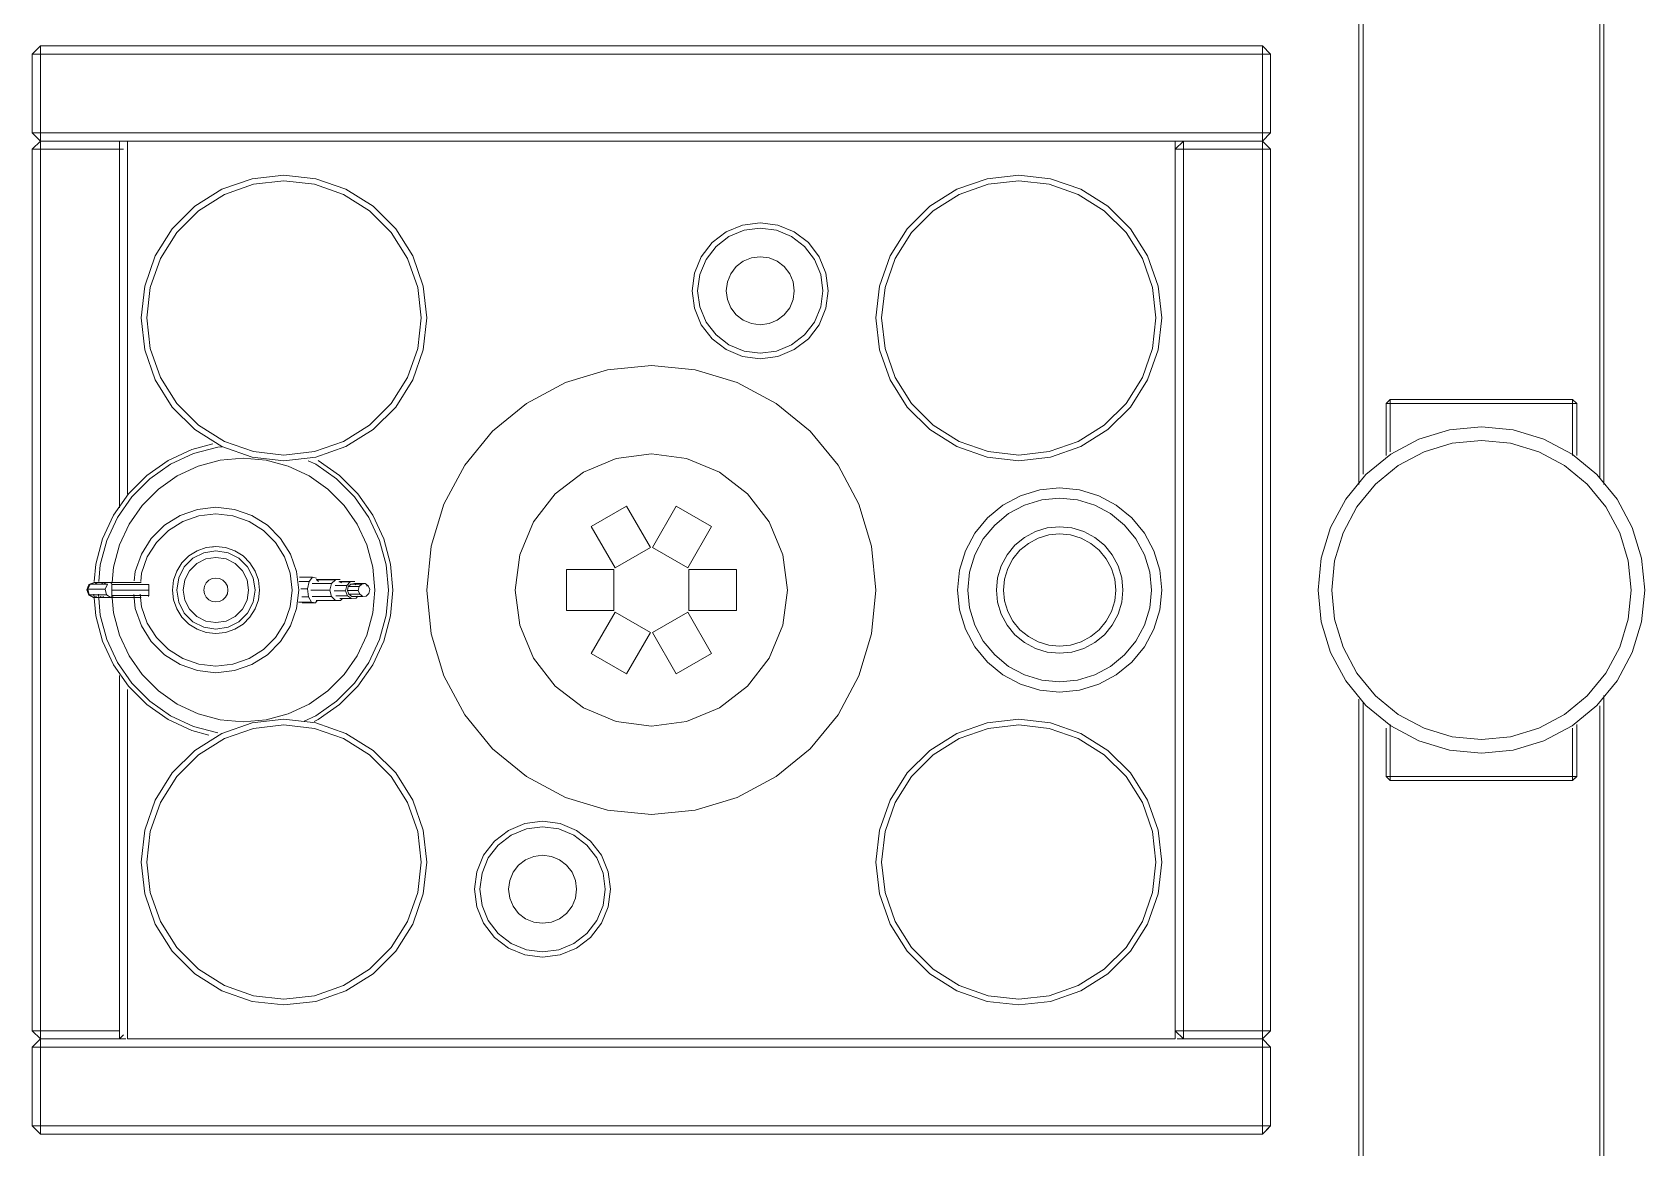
# Model space of a CAD drawing. Header units: metres. Extents: x 10 to 831, y 10 to 584.
# Drawn here: x 59.8 to 119, y 166 to 207 of the extents above; entities that cross this region are included whole.
import ezdxf

# ---------------------------------------------------------------- set-up
doc = ezdxf.new("R2010")
doc.units = ezdxf.units.M
doc.layers.add('VIS', color=8, linetype='Continuous', lineweight=13)

msp = doc.modelspace()

# ---------------------------------------------------------------- linework, layer by layer
at = {"layer": 'VIS'}
for p, q in [((108.5, 232.35), (108.5, 190.383)), ((108.65, 190.759), (108.65, 232.35)), ((117.35, 226.086), (117.35, 190.634)), ((117.5, 190.509), (117.5, 226.212)), ((117.5, 226.086), (117.5, 190.383)), ((117.5, 226), (117.5, 190.375)), ((60.05, 206.5), (59.75, 206.2)), ((59.75, 206.2), (60.05, 206.2)), ((59.75, 206.2), (59.75, 203.3)), ((60.05, 206.2), (60.05, 206.5)), ((60.05, 206.5), (60.05, 206.35)), ((60.05, 206.5), (60.05, 206.5)), ((60.05, 206.5), (104.95, 206.5)), ((104.95, 206.5), (60.05, 206.5)), ((60.05, 206.2), (104.95, 206.2)), ((60.05, 203.3), (60.05, 206.2)), ((105.25, 206.2), (104.95, 206.5)), ((104.95, 206.5), (104.95, 206.2)), ((104.95, 206.5), (105.25, 206.2)), ((104.95, 206.5), (104.95, 206.5)), ((104.95, 206.2), (105.25, 206.2)), ((104.95, 206.2), (104.95, 203.3)), ((105.25, 206.2), (105.1, 206.2)), ((105.25, 203.3), (105.25, 206.2)), ((105.25, 206.2), (105.25, 206.2)), ((105.25, 206.2), (105.25, 203.3)), ((60.05, 203.3), (59.75, 203.3)), ((59.75, 203.3), (60.05, 203)), ((59.75, 203.3), (59.75, 203.3)), ((60.05, 203), (60.05, 203.3)), ((104.95, 203.3), (60.05, 203.3)), ((104.95, 203.3), (104.95, 203)), ((104.95, 203), (105.25, 203.3)), ((105.25, 203.3), (104.95, 203.3)), ((105.25, 203.3), (105.1, 203.15)), ((105.25, 203.3), (105.25, 203.3)), ((60.05, 203), (59.75, 202.7)), ((59.75, 202.7), (60.05, 202.7)), ((59.75, 202.7), (59.75, 170.3)), ((60.05, 203), (104.95, 203)), ((60.05, 202.7), (60.05, 203)), ((62.95, 203), (60.05, 203)), ((60.05, 203), (60.05, 203)), ((60.05, 170.3), (60.05, 202.7)), ((60.05, 202.7), (62.95, 202.7)), ((62.95, 203), (62.95, 202.7)), ((62.95, 202.7), (63.1, 202.7)), ((62.95, 202.7), (62.95, 189.514)), ((63.25, 203), (63.25, 203)), ((101.75, 203), (63.25, 203)), ((63.25, 203), (63.25, 190.026)), ((101.75, 170), (101.75, 203)), ((101.75, 203), (101.75, 203)), ((102.05, 203), (101.75, 202.7)), ((101.75, 202.748), (101.75, 202.622)), ((101.75, 202.7), (102.05, 202.7)), ((101.75, 202.7), (101.75, 170.3)), ((102.05, 202.7), (102.05, 203)), ((102.05, 203), (102.05, 203)), ((104.95, 203), (102.05, 203)), ((102.05, 170.3), (102.05, 202.7)), ((102.05, 202.7), (104.95, 202.7)), ((104.95, 203), (104.95, 203)), ((105.25, 202.7), (104.95, 203)), ((104.95, 203), (104.95, 202.7)), ((104.95, 202.7), (105.25, 202.7)), ((104.95, 202.7), (104.95, 170.3)), ((105.25, 202.7), (105.1, 202.7)), ((105.25, 202.7), (105.25, 202.7)), ((105.25, 202.7), (105.25, 170.3)), ((105.25, 170.3), (105.25, 202.7)), ((66.722, 201.23), (67.832, 201.618)), ((67.832, 201.618), (69, 201.75)), ((67.879, 201.414), (69, 201.54)), ((69, 201.75), (70.168, 201.618)), ((69, 201.54), (70.122, 201.414)), ((70.168, 201.618), (71.278, 201.23)), ((93.722, 201.23), (94.832, 201.618)), ((94.832, 201.618), (96, 201.75)), ((94.879, 201.414), (96, 201.54)), ((96, 201.75), (97.168, 201.618)), ((96, 201.54), (97.122, 201.414)), ((97.168, 201.618), (98.278, 201.23)), ((65.727, 200.604), (66.722, 201.23)), ((65.858, 200.44), (66.813, 201.041)), ((66.813, 201.041), (67.879, 201.414)), ((70.122, 201.414), (71.187, 201.041)), ((71.187, 201.041), (72.142, 200.44)), ((71.278, 201.23), (72.273, 200.604)), ((92.727, 200.604), (93.722, 201.23)), ((92.858, 200.44), (93.813, 201.041)), ((93.813, 201.041), (94.879, 201.414)), ((97.122, 201.414), (98.187, 201.041)), ((98.187, 201.041), (99.142, 200.44)), ((98.278, 201.23), (99.273, 200.604)), ((64.895, 199.773), (65.727, 200.604)), ((65.06, 199.642), (65.858, 200.44)), ((72.142, 200.44), (72.941, 199.642)), ((72.273, 200.604), (73.105, 199.773)), ((91.895, 199.773), (92.727, 200.604)), ((92.06, 199.642), (92.858, 200.44)), ((99.142, 200.44), (99.941, 199.642)), ((99.273, 200.604), (100.105, 199.773)), ((64.27, 198.778), (64.895, 199.773)), ((73.105, 199.773), (73.73, 198.778)), ((85.25, 199.665), (85.853, 199.915)), ((85.35, 199.492), (85.905, 199.721)), ((85.853, 199.915), (86.5, 200)), ((85.905, 199.721), (86.5, 199.8)), ((86.5, 200), (87.147, 199.915)), ((86.5, 199.8), (87.095, 199.721)), ((87.095, 199.721), (87.65, 199.492)), ((87.147, 199.915), (87.75, 199.665)), ((91.27, 198.778), (91.895, 199.773)), ((100.105, 199.773), (100.73, 198.778)), ((64.459, 198.687), (65.06, 199.642)), ((72.941, 199.642), (73.541, 198.687)), ((84.335, 198.75), (84.732, 199.267)), ((84.508, 198.65), (84.874, 199.126)), ((84.732, 199.267), (85.25, 199.665)), ((84.874, 199.126), (85.35, 199.492)), ((87.65, 199.492), (88.126, 199.126)), ((87.75, 199.665), (88.268, 199.267)), ((88.126, 199.126), (88.492, 198.65)), ((88.268, 199.267), (88.665, 198.75)), ((91.459, 198.687), (92.06, 199.642)), ((99.941, 199.642), (100.541, 198.687)), ((63.882, 197.668), (64.27, 198.778)), ((64.086, 197.621), (64.459, 198.687)), ((73.541, 198.687), (73.914, 197.621)), ((73.73, 198.778), (74.118, 197.668)), ((84.085, 198.147), (84.335, 198.75)), ((84.278, 198.095), (84.508, 198.65)), ((85.616, 198.384), (85.875, 198.582)), ((85.875, 198.582), (86.177, 198.707)), ((86.177, 198.707), (86.5, 198.75)), ((86.5, 198.75), (86.824, 198.707)), ((86.824, 198.707), (87.125, 198.582)), ((87.125, 198.582), (87.384, 198.384)), ((88.492, 198.65), (88.722, 198.095)), ((88.665, 198.75), (88.915, 198.147)), ((90.882, 197.668), (91.27, 198.778)), ((91.086, 197.621), (91.459, 198.687)), ((100.541, 198.687), (100.914, 197.621)), ((100.73, 198.778), (101.118, 197.668)), ((84, 197.5), (84.085, 198.147)), ((84.2, 197.5), (84.278, 198.095)), ((85.293, 197.824), (85.418, 198.125)), ((85.418, 198.125), (85.616, 198.384)), ((87.384, 198.384), (87.583, 198.125)), ((87.583, 198.125), (87.708, 197.824)), ((88.722, 198.095), (88.8, 197.5)), ((88.915, 198.147), (89, 197.5)), ((63.75, 196.5), (63.882, 197.668)), ((63.96, 196.5), (64.086, 197.621)), ((73.914, 197.621), (74.04, 196.5)), ((74.118, 197.668), (74.25, 196.5)), ((84.085, 196.853), (84, 197.5)), ((84.278, 196.905), (84.2, 197.5)), ((85.25, 197.5), (85.293, 197.824)), ((85.293, 197.177), (85.25, 197.5)), ((87.708, 197.824), (87.75, 197.5)), ((87.75, 197.5), (87.708, 197.177)), ((88.8, 197.5), (88.722, 196.905)), ((89, 197.5), (88.915, 196.853)), ((90.75, 196.5), (90.882, 197.668)), ((90.96, 196.5), (91.086, 197.621)), ((100.914, 197.621), (101.04, 196.5)), ((101.118, 197.668), (101.25, 196.5)), ((84.335, 196.25), (84.085, 196.853)), ((84.508, 196.35), (84.278, 196.905)), ((85.418, 196.875), (85.293, 197.177)), ((85.616, 196.616), (85.418, 196.875)), ((87.583, 196.875), (87.384, 196.616)), ((87.708, 197.177), (87.583, 196.875)), ((88.722, 196.905), (88.492, 196.35)), ((88.915, 196.853), (88.665, 196.25)), ((63.882, 195.331), (63.75, 196.5)), ((64.086, 195.378), (63.96, 196.5)), ((74.04, 196.5), (73.914, 195.378)), ((74.25, 196.5), (74.118, 195.331)), ((84.732, 195.732), (84.335, 196.25)), ((84.874, 195.873), (84.508, 196.35)), ((85.875, 196.417), (85.616, 196.616)), ((86.177, 196.292), (85.875, 196.417)), ((86.5, 196.25), (86.177, 196.292)), ((86.824, 196.292), (86.5, 196.25)), ((87.125, 196.417), (86.824, 196.292)), ((87.384, 196.616), (87.125, 196.417)), ((88.492, 196.35), (88.126, 195.873)), ((88.665, 196.25), (88.268, 195.732)), ((90.882, 195.331), (90.75, 196.5)), ((91.086, 195.378), (90.96, 196.5)), ((101.04, 196.5), (100.914, 195.378)), ((101.25, 196.5), (101.118, 195.331)), ((85.25, 195.335), (84.732, 195.732)), ((85.35, 195.508), (84.874, 195.873)), ((88.126, 195.873), (87.65, 195.508)), ((88.268, 195.732), (87.75, 195.335)), ((64.27, 194.222), (63.882, 195.331)), ((64.459, 194.313), (64.086, 195.378)), ((73.914, 195.378), (73.541, 194.313)), ((74.118, 195.331), (73.73, 194.222)), ((85.853, 195.085), (85.25, 195.335)), ((85.905, 195.278), (85.35, 195.508)), ((86.5, 195), (85.853, 195.085)), ((86.5, 195.2), (85.905, 195.278)), ((87.095, 195.278), (86.5, 195.2)), ((87.147, 195.085), (86.5, 195)), ((87.65, 195.508), (87.095, 195.278)), ((87.75, 195.335), (87.147, 195.085)), ((91.27, 194.222), (90.882, 195.331)), ((91.459, 194.313), (91.086, 195.378)), ((100.914, 195.378), (100.541, 194.313)), ((101.118, 195.331), (100.73, 194.222)), ((79.343, 194.122), (80.891, 194.591)), ((80.891, 194.591), (82.5, 194.75)), ((82.5, 194.75), (84.11, 194.591)), ((84.11, 194.591), (85.657, 194.122)), ((64.895, 193.226), (64.27, 194.222)), ((65.06, 193.358), (64.459, 194.313)), ((73.541, 194.313), (72.941, 193.358)), ((73.73, 194.222), (73.105, 193.226)), ((77.917, 193.359), (79.343, 194.122)), ((85.657, 194.122), (87.084, 193.359)), ((91.895, 193.226), (91.27, 194.222)), ((92.06, 193.358), (91.459, 194.313)), ((100.541, 194.313), (99.941, 193.358)), ((100.73, 194.222), (100.105, 193.226)), ((65.727, 192.396), (64.895, 193.226)), ((65.858, 192.56), (65.06, 193.358)), ((72.941, 193.358), (72.142, 192.56)), ((73.105, 193.226), (72.273, 192.396)), ((76.666, 192.334), (77.917, 193.359)), ((87.084, 193.359), (88.334, 192.334)), ((92.727, 192.396), (91.895, 193.226)), ((92.858, 192.56), (92.06, 193.358)), ((99.941, 193.358), (99.142, 192.56)), ((100.105, 193.226), (99.273, 192.396)), ((109.65, 193.5), (109.5, 193.35)), ((109.5, 193.35), (109.65, 193.35)), ((109.5, 193.35), (109.5, 191.447)), ((109.65, 193.5), (109.65, 193.425)), ((109.65, 193.35), (109.65, 193.5)), ((109.65, 193.5), (116.35, 193.5)), ((116.35, 193.5), (109.65, 193.5)), ((109.65, 193.5), (109.65, 193.5)), ((109.65, 193.35), (116.35, 193.35)), ((109.65, 191.574), (109.65, 193.35)), ((116.35, 193.5), (116.5, 193.35)), ((116.5, 193.35), (116.35, 193.5)), ((116.35, 193.5), (116.35, 193.35)), ((116.35, 193.5), (116.35, 193.5)), ((116.35, 193.35), (116.5, 193.35)), ((116.35, 193.35), (116.35, 191.447)), ((116.5, 193.35), (116.425, 193.35)), ((116.5, 193.35), (116.5, 191.447)), ((116.5, 191.574), (116.5, 193.35)), ((116.5, 193.35), (116.5, 193.35)), ((66.722, 191.77), (65.727, 192.396)), ((66.813, 191.959), (65.858, 192.56)), ((72.142, 192.56), (71.187, 191.959)), ((72.273, 192.396), (71.278, 191.77)), ((75.64, 191.083), (76.666, 192.334)), ((88.334, 192.334), (89.36, 191.083)), ((93.722, 191.77), (92.727, 192.396)), ((93.813, 191.959), (92.858, 192.56)), ((99.142, 192.56), (98.187, 191.959)), ((99.273, 192.396), (98.278, 191.77)), ((109.667, 191.489), (110.704, 192.043)), ((110.704, 192.043), (111.83, 192.384)), ((111.83, 192.384), (113, 192.5)), ((111.927, 191.894), (113, 192)), ((113, 192.5), (114.171, 192.384)), ((113, 192), (114.073, 191.894)), ((114.171, 192.384), (115.296, 192.043)), ((115.296, 192.043), (116.334, 191.489)), ((64.75, 191.263), (65.619, 191.668)), ((64.833, 191.12), (65.675, 191.513)), ((65.619, 191.668), (66.391, 191.875)), ((65.675, 191.513), (66.574, 191.754)), ((66.574, 191.754), (66.728, 191.767)), ((67.832, 191.382), (66.722, 191.77)), ((67.879, 191.586), (66.813, 191.959)), ((69, 191.25), (67.832, 191.382)), ((69, 191.46), (67.879, 191.586)), ((70.122, 191.586), (69, 191.46)), ((70.168, 191.382), (69, 191.25)), ((71.187, 191.959), (70.122, 191.586)), ((71.278, 191.77), (70.168, 191.382)), ((81.206, 191.33), (82.5, 191.5)), ((82.5, 191.5), (83.794, 191.33)), ((94.832, 191.382), (93.722, 191.77)), ((94.879, 191.586), (93.813, 191.959)), ((96, 191.25), (94.832, 191.382)), ((96, 191.46), (94.879, 191.586)), ((97.122, 191.586), (96, 191.46)), ((97.168, 191.382), (96, 191.25)), ((98.187, 191.959), (97.122, 191.586)), ((98.278, 191.77), (97.168, 191.382)), ((108.757, 190.742), (109.667, 191.489)), ((109.944, 191.073), (110.895, 191.581)), ((110.895, 191.581), (111.927, 191.894)), ((114.073, 191.894), (115.105, 191.581)), ((115.105, 191.581), (116.056, 191.073)), ((116.334, 191.489), (117.243, 190.742)), ((63.965, 190.713), (64.75, 191.263)), ((64.071, 190.587), (64.833, 191.12)), ((65.08, 190.692), (65.845, 191.048)), ((65.845, 191.048), (66.66, 191.266)), ((66.66, 191.266), (67.5, 191.34)), ((67.5, 191.34), (68.341, 191.266)), ((68.341, 191.266), (69.155, 191.048)), ((69.155, 191.048), (69.92, 190.692)), ((69.887, 191.251), (70.168, 191.12)), ((70.168, 191.12), (70.929, 190.587)), ((70.25, 191.263), (71.035, 190.713)), ((74.878, 189.657), (75.64, 191.083)), ((78.965, 190.036), (80, 190.83)), ((80, 190.83), (81.206, 191.33)), ((83.794, 191.33), (85, 190.83)), ((85, 190.83), (86.036, 190.036)), ((89.36, 191.083), (90.122, 189.657)), ((109.111, 190.389), (109.944, 191.073)), ((116.056, 191.073), (116.889, 190.389)), ((63.287, 190.036), (63.965, 190.713)), ((63.413, 189.929), (64.071, 190.587)), ((63.792, 189.611), (64.389, 190.207)), ((64.389, 190.207), (65.08, 190.692)), ((69.92, 190.692), (70.611, 190.207)), ((70.611, 190.207), (71.208, 189.611)), ((70.929, 190.587), (71.587, 189.929)), ((71.035, 190.713), (71.713, 190.036)), ((96.769, 190.178), (97.5, 190.25)), ((97.5, 190.25), (98.232, 190.178)), ((108.011, 189.834), (108.757, 190.742)), ((108.427, 189.555), (109.111, 190.389)), ((116.889, 190.389), (117.573, 189.555)), ((117.243, 190.742), (117.989, 189.834)), ((62.737, 189.25), (63.287, 190.036)), ((62.88, 189.168), (63.413, 189.929)), ((63.309, 188.92), (63.792, 189.611)), ((71.208, 189.611), (71.692, 188.92)), ((71.587, 189.929), (72.12, 189.168)), ((71.713, 190.036), (72.263, 189.25)), ((74.409, 188.109), (74.878, 189.657)), ((78.17, 189), (78.965, 190.036)), ((86.036, 190.036), (86.83, 189)), ((90.122, 189.657), (90.592, 188.109)), ((94.848, 189.151), (95.417, 189.618)), ((95.417, 189.618), (96.065, 189.965)), ((95.625, 189.306), (96.209, 189.618)), ((96.065, 189.965), (96.769, 190.178)), ((96.209, 189.618), (96.842, 189.81)), ((96.842, 189.81), (97.5, 189.875)), ((97.5, 189.875), (98.159, 189.81)), ((98.159, 189.81), (98.792, 189.618)), ((98.232, 190.178), (98.935, 189.965)), ((98.792, 189.618), (99.375, 189.306)), ((98.935, 189.965), (99.583, 189.618)), ((99.583, 189.618), (100.152, 189.151)), ((107.457, 188.796), (108.011, 189.834)), ((117.989, 189.834), (118.543, 188.796)), ((62.332, 188.381), (62.737, 189.25)), ((62.487, 188.324), (62.88, 189.168)), ((64.605, 188.877), (65.181, 189.239)), ((64.754, 188.689), (65.285, 189.022)), ((65.181, 189.239), (65.824, 189.464)), ((65.285, 189.022), (65.877, 189.23)), ((65.824, 189.464), (66.5, 189.54)), ((65.877, 189.23), (66.5, 189.3)), ((66.5, 189.54), (67.177, 189.464)), ((66.5, 189.3), (67.123, 189.23)), ((67.123, 189.23), (67.715, 189.022)), ((67.177, 189.464), (67.819, 189.239)), ((67.715, 189.022), (68.246, 188.689)), ((67.819, 189.239), (68.396, 188.877)), ((72.12, 189.168), (72.513, 188.324)), ((72.263, 189.25), (72.668, 188.381)), ((81.587, 189.581), (80.288, 188.831)), ((82.462, 188.066), (81.587, 189.581)), ((81.587, 189.581), (81.587, 189.581)), ((83.413, 189.581), (82.538, 188.066)), ((84.712, 188.831), (83.413, 189.581)), ((83.413, 189.581), (83.413, 189.581)), ((94.382, 188.583), (94.848, 189.151)), ((95.114, 188.886), (95.625, 189.306)), ((99.375, 189.306), (99.887, 188.886)), ((100.152, 189.151), (100.618, 188.583)), ((107.919, 188.605), (108.427, 189.555)), ((117.573, 189.555), (118.081, 188.605)), ((62.952, 188.155), (63.309, 188.92)), ((64.123, 188.395), (64.605, 188.877)), ((64.311, 188.246), (64.754, 188.689)), ((68.246, 188.689), (68.689, 188.246)), ((68.396, 188.877), (68.877, 188.395)), ((71.692, 188.92), (72.048, 188.155)), ((77.67, 187.794), (78.17, 189)), ((80.288, 188.831), (81.163, 187.315)), ((83.837, 187.315), (84.712, 188.831)), ((84.712, 188.831), (84.712, 188.831)), ((86.83, 189), (87.33, 187.794)), ((94.036, 187.935), (94.382, 188.583)), ((94.694, 188.375), (95.114, 188.886)), ((95.856, 188.144), (96.208, 188.433)), ((96.208, 188.433), (96.61, 188.648)), ((96.61, 188.648), (97.047, 188.78)), ((96.711, 188.405), (97.098, 188.523)), ((97.047, 188.78), (97.5, 188.825)), ((97.098, 188.523), (97.5, 188.562)), ((97.5, 188.825), (97.954, 188.78)), ((97.5, 188.562), (97.902, 188.523)), ((97.902, 188.523), (98.289, 188.405)), ((97.954, 188.78), (98.39, 188.648)), ((98.39, 188.648), (98.792, 188.433)), ((98.792, 188.433), (99.144, 188.144)), ((99.887, 188.886), (100.306, 188.375)), ((100.618, 188.583), (100.965, 187.935)), ((107.115, 187.671), (107.457, 188.796)), ((107.606, 187.573), (107.919, 188.605)), ((118.081, 188.605), (118.394, 187.573)), ((118.543, 188.796), (118.885, 187.671)), ((62.084, 187.455), (62.332, 188.381)), ((62.246, 187.427), (62.487, 188.324)), ((62.734, 187.34), (62.952, 188.155)), ((63.761, 187.819), (64.123, 188.395)), ((63.977, 187.715), (64.311, 188.246)), ((65.502, 187.751), (65.806, 187.941)), ((66.055, 187.869), (65.654, 187.665)), ((65.806, 187.941), (66.144, 188.06)), ((66.5, 187.94), (66.055, 187.869)), ((66.144, 188.06), (66.5, 188.1)), ((66.5, 188.1), (66.322, 188.08)), ((66.856, 188.06), (66.5, 188.1)), ((66.5, 188.1), (66.856, 188.06)), ((66.945, 187.869), (66.5, 187.94)), ((67.194, 187.941), (66.856, 188.06)), ((66.856, 188.06), (67.194, 187.941)), ((67.347, 187.665), (66.945, 187.869)), ((67.498, 187.751), (67.194, 187.941)), ((67.194, 187.941), (67.498, 187.751)), ((68.689, 188.246), (69.023, 187.715)), ((68.877, 188.395), (69.239, 187.819)), ((72.048, 188.155), (72.267, 187.34)), ((72.513, 188.324), (72.754, 187.427)), ((72.668, 188.381), (72.917, 187.455)), ((74.25, 186.5), (74.409, 188.109)), ((81.163, 187.315), (82.462, 188.066)), ((82.462, 188.066), (82.462, 188.066)), ((82.538, 188.066), (83.837, 187.315)), ((90.592, 188.109), (90.75, 186.5)), ((93.822, 187.231), (94.036, 187.935)), ((94.382, 187.792), (94.694, 188.375)), ((95.567, 187.792), (95.856, 188.144)), ((95.785, 187.646), (96.042, 187.958)), ((96.042, 187.958), (96.354, 188.215)), ((96.354, 188.215), (96.711, 188.405)), ((98.289, 188.405), (98.646, 188.215)), ((98.646, 188.215), (98.958, 187.958)), ((98.958, 187.958), (99.215, 187.646)), ((99.144, 188.144), (99.433, 187.792)), ((100.306, 188.375), (100.618, 187.792)), ((100.965, 187.935), (101.178, 187.231)), ((62.028, 186.818), (62.084, 187.455)), ((62.192, 186.809), (62.246, 187.427)), ((62.685, 186.78), (62.734, 187.34)), ((63.536, 187.176), (63.761, 187.819)), ((63.77, 187.123), (63.977, 187.715)), ((65.059, 187.194), (65.249, 187.498)), ((65.335, 187.347), (65.131, 186.945)), ((65.249, 187.498), (65.502, 187.751)), ((65.654, 187.665), (65.335, 187.347)), ((65.529, 187.206), (65.795, 187.471)), ((65.795, 187.471), (66.129, 187.641)), ((66.129, 187.641), (66.5, 187.7)), ((66.5, 187.7), (66.871, 187.641)), ((66.871, 187.641), (67.205, 187.471)), ((67.205, 187.471), (67.471, 187.206)), ((67.665, 187.347), (67.347, 187.665)), ((67.751, 187.498), (67.498, 187.751)), ((67.498, 187.751), (67.751, 187.498)), ((67.87, 186.945), (67.665, 187.347)), ((67.942, 187.194), (67.751, 187.498)), ((67.751, 187.498), (67.942, 187.194)), ((69.023, 187.715), (69.23, 187.123)), ((69.239, 187.819), (69.464, 187.176)), ((72.267, 187.34), (72.34, 186.5)), ((72.754, 187.427), (72.835, 186.5)), ((72.917, 187.455), (73, 186.5)), ((77.5, 186.5), (77.67, 187.794)), ((81.125, 187.25), (79.375, 187.25)), ((79.375, 187.25), (79.375, 185.75)), ((79.375, 187.25), (79.375, 187.25)), ((81.125, 185.75), (81.125, 187.25)), ((81.125, 187.25), (81.125, 187.25)), ((83.837, 187.315), (83.837, 187.315)), ((83.875, 187.25), (83.875, 185.75)), ((85.625, 187.25), (83.875, 187.25)), ((83.875, 187.25), (83.875, 187.25)), ((85.625, 185.75), (85.625, 187.25)), ((85.625, 187.25), (85.625, 187.25)), ((87.33, 187.794), (87.5, 186.5)), ((93.75, 186.5), (93.822, 187.231)), ((94.19, 187.159), (94.382, 187.792)), ((95.22, 186.953), (95.352, 187.389)), ((95.352, 187.389), (95.567, 187.792)), ((95.477, 186.902), (95.595, 187.289)), ((95.595, 187.289), (95.785, 187.646)), ((99.215, 187.646), (99.406, 187.289)), ((99.406, 187.289), (99.523, 186.902)), ((99.433, 187.792), (99.648, 187.389)), ((99.648, 187.389), (99.78, 186.953)), ((100.618, 187.792), (100.81, 187.159)), ((101.178, 187.231), (101.25, 186.5)), ((107, 186.5), (107.115, 187.671)), ((107.5, 186.5), (107.606, 187.573)), ((118.394, 187.573), (118.5, 186.5)), ((118.885, 187.671), (119, 186.5)), ((61.834, 186.702), (61.751, 186.505)), ((61.795, 186.53), (61.878, 186.718)), ((62.025, 186.78), (61.834, 186.702)), ((61.834, 186.702), (61.874, 186.702)), ((61.878, 186.718), (62.044, 186.779)), ((62.518, 186.718), (61.878, 186.718)), ((62.025, 186.78), (62.345, 186.78)), ((62.044, 186.779), (62.12, 186.727)), ((62.524, 186.779), (62.044, 186.779)), ((62.343, 186.78), (62.309, 186.742)), ((62.343, 186.78), (62.751, 186.78)), ((62.345, 186.78), (62.44, 186.737)), ((62.518, 186.718), (62.435, 186.53)), ((62.66, 186.78), (62.654, 186.739)), ((62.672, 186.698), (62.66, 186.78)), ((63.748, 186.78), (62.66, 186.78)), ((62.677, 186.499), (62.672, 186.698)), ((64.032, 186.698), (62.672, 186.698)), ((63.498, 186.838), (63.536, 187.176)), ((63.735, 186.812), (63.77, 187.123)), ((64.032, 186.698), (64.037, 186.499)), ((64.9, 186.5), (64.94, 186.856)), ((64.94, 186.856), (65.059, 187.194)), ((65.131, 186.945), (65.06, 186.5)), ((65.3, 186.5), (65.359, 186.87)), ((65.359, 186.87), (65.529, 187.206)), ((66.082, 186.636), (66.144, 186.758)), ((66.144, 186.758), (66.241, 186.856)), ((66.241, 186.856), (66.364, 186.918)), ((66.364, 186.918), (66.5, 186.94)), ((66.5, 186.94), (66.636, 186.918)), ((66.636, 186.918), (66.759, 186.856)), ((66.759, 186.856), (66.856, 186.758)), ((66.856, 186.758), (66.919, 186.636)), ((67.471, 187.206), (67.641, 186.87)), ((67.641, 186.87), (67.7, 186.5)), ((67.94, 186.5), (67.87, 186.945)), ((68.06, 186.856), (67.942, 187.194)), ((67.942, 187.194), (68.06, 186.856)), ((68.1, 186.5), (68.06, 186.856)), ((68.06, 186.856), (68.1, 186.5)), ((69.23, 187.123), (69.3, 186.5)), ((69.464, 187.176), (69.54, 186.5)), ((69.922, 186.815), (69.562, 186.815)), ((69.567, 186.967), (70.047, 186.967)), ((69.922, 186.815), (69.864, 186.542)), ((70.047, 186.967), (69.922, 186.815)), ((70.036, 186.733), (70.74, 186.733)), ((70.193, 186.941), (70.047, 186.967)), ((70.183, 186.879), (70.887, 186.879)), ((70.189, 186.881), (70.263, 186.809)), ((70.189, 186.881), (71.069, 186.881)), ((70.74, 186.733), (70.685, 186.497)), ((70.887, 186.879), (70.74, 186.733)), ((70.884, 186.666), (71.304, 186.666)), ((71.069, 186.881), (70.887, 186.879)), ((71.013, 186.795), (71.433, 186.795)), ((71.043, 186.812), (71.116, 186.761)), ((71.043, 186.812), (71.603, 186.812)), ((71.304, 186.666), (71.265, 186.473)), ((71.433, 186.795), (71.304, 186.666)), ((71.36, 186.623), (71.458, 186.72)), ((71.603, 186.812), (71.433, 186.795)), ((71.458, 186.72), (71.587, 186.734)), ((71.458, 186.72), (71.858, 186.72)), ((71.587, 186.734), (71.642, 186.696)), ((71.587, 186.734), (71.987, 186.734)), ((71.858, 186.72), (71.76, 186.623)), ((71.987, 186.734), (71.858, 186.72)), ((72.098, 186.658), (71.987, 186.734)), ((72.098, 186.658), (72.031, 186.658)), ((72.149, 186.522), (72.098, 186.658)), ((94.125, 186.5), (94.19, 187.159)), ((95.175, 186.5), (95.22, 186.953)), ((95.438, 186.5), (95.477, 186.902)), ((99.523, 186.902), (99.563, 186.5)), ((99.78, 186.953), (99.825, 186.5)), ((100.81, 187.159), (100.875, 186.5)), ((61.751, 186.505), (61.826, 186.306)), ((61.751, 186.505), (61.791, 186.505)), ((61.844, 186.324), (61.795, 186.53)), ((62.435, 186.53), (61.795, 186.53)), ((61.826, 186.306), (62.015, 186.22)), ((61.996, 186.221), (61.844, 186.324)), ((61.844, 186.324), (62.484, 186.324)), ((62.636, 186.221), (61.996, 186.221)), ((62.084, 185.545), (62.014, 186.341)), ((62.015, 186.22), (62.111, 186.259)), ((62.015, 186.22), (62.335, 186.22)), ((62.246, 185.573), (62.179, 186.345)), ((62.335, 186.22), (62.24, 186.263)), ((62.337, 186.22), (62.371, 186.258)), ((62.337, 186.22), (62.745, 186.22)), ((62.435, 186.53), (62.484, 186.324)), ((62.484, 186.324), (62.636, 186.221)), ((62.636, 186.221), (62.719, 186.252)), ((62.66, 186.22), (62.672, 186.302)), ((63.748, 186.22), (62.66, 186.22)), ((62.672, 186.302), (62.677, 186.499)), ((62.734, 185.659), (62.672, 186.36)), ((64.032, 186.302), (62.672, 186.302)), ((64.037, 186.499), (62.677, 186.499)), ((63.536, 185.823), (63.479, 186.331)), ((63.77, 185.877), (63.718, 186.344)), ((64.032, 186.302), (64.026, 186.261)), ((64.037, 186.499), (64.032, 186.302)), ((64.94, 186.144), (64.9, 186.5)), ((65.059, 185.806), (64.94, 186.144)), ((65.06, 186.5), (65.131, 186.055)), ((65.131, 186.055), (65.335, 185.653)), ((65.359, 186.129), (65.3, 186.5)), ((65.529, 185.794), (65.359, 186.129)), ((66.06, 186.5), (66.082, 186.636)), ((66.082, 186.364), (66.06, 186.5)), ((66.144, 186.241), (66.082, 186.364)), ((66.241, 186.144), (66.144, 186.241)), ((66.364, 186.081), (66.241, 186.144)), ((66.5, 186.06), (66.364, 186.081)), ((66.636, 186.081), (66.5, 186.06)), ((66.759, 186.144), (66.636, 186.081)), ((66.856, 186.241), (66.759, 186.144)), ((66.919, 186.364), (66.856, 186.241)), ((66.919, 186.636), (66.94, 186.5)), ((66.94, 186.5), (66.919, 186.364)), ((67.641, 186.129), (67.471, 185.794)), ((67.7, 186.5), (67.641, 186.129)), ((67.665, 185.653), (67.87, 186.055)), ((67.87, 186.055), (67.94, 186.5)), ((68.06, 186.144), (67.942, 185.806)), ((68.1, 186.5), (68.06, 186.144)), ((69.3, 186.5), (69.23, 185.877)), ((69.54, 186.5), (69.464, 185.823)), ((69.528, 186.058), (70.008, 186.058)), ((69.624, 186.542), (69.864, 186.542)), ((69.657, 186.253), (69.897, 186.253)), ((69.864, 186.542), (69.897, 186.253)), ((69.897, 186.253), (70.008, 186.058)), ((69.981, 186.497), (70.685, 186.497)), ((70.008, 186.058), (70.153, 186.032)), ((70.039, 186.263), (70.743, 186.263)), ((70.153, 186.032), (70.216, 186.108)), ((70.187, 186.118), (70.891, 186.118)), ((70.685, 186.497), (70.743, 186.263)), ((70.743, 186.263), (70.891, 186.118)), ((70.845, 186.473), (71.265, 186.473)), ((70.891, 186.118), (71.073, 186.12)), ((70.911, 186.291), (71.331, 186.291)), ((71.057, 186.188), (71.477, 186.188)), ((71.073, 186.12), (71.146, 186.193)), ((71.265, 186.473), (71.331, 186.291)), ((71.331, 186.479), (71.36, 186.623)), ((71.382, 186.342), (71.331, 186.479)), ((71.331, 186.479), (71.731, 186.479)), ((71.331, 186.291), (71.477, 186.188)), ((71.36, 186.623), (71.76, 186.623)), ((71.493, 186.266), (71.382, 186.342)), ((71.382, 186.342), (71.782, 186.342)), ((71.477, 186.188), (71.647, 186.205)), ((71.493, 186.266), (71.893, 186.266)), ((71.647, 186.205), (71.712, 186.269)), ((71.76, 186.623), (71.731, 186.479)), ((71.731, 186.479), (71.782, 186.342)), ((71.782, 186.342), (71.893, 186.266)), ((71.893, 186.266), (72.023, 186.279)), ((72.023, 186.279), (72.12, 186.377)), ((72.12, 186.377), (72.149, 186.522)), ((72.34, 186.5), (72.267, 185.659)), ((72.835, 186.5), (72.754, 185.573)), ((73, 186.5), (72.917, 185.545)), ((74.409, 184.89), (74.25, 186.5)), ((77.67, 185.206), (77.5, 186.5)), ((87.5, 186.5), (87.33, 185.206)), ((90.75, 186.5), (90.592, 184.89)), ((93.822, 185.768), (93.75, 186.5)), ((94.19, 185.841), (94.125, 186.5)), ((95.22, 186.047), (95.175, 186.5)), ((95.352, 185.61), (95.22, 186.047)), ((95.477, 186.097), (95.438, 186.5)), ((95.595, 185.71), (95.477, 186.097)), ((99.523, 186.097), (99.406, 185.71)), ((99.563, 186.5), (99.523, 186.097)), ((99.78, 186.047), (99.648, 185.61)), ((99.825, 186.5), (99.78, 186.047)), ((100.875, 186.5), (100.81, 185.841)), ((101.25, 186.5), (101.178, 185.768)), ((107.115, 185.329), (107, 186.5)), ((107.606, 185.427), (107.5, 186.5)), ((118.5, 186.5), (118.394, 185.427)), ((119, 186.5), (118.885, 185.329)), ((62.332, 184.619), (62.084, 185.545)), ((62.487, 184.675), (62.246, 185.573)), ((62.952, 184.844), (62.734, 185.659)), ((63.761, 185.181), (63.536, 185.823)), ((63.977, 185.285), (63.77, 185.877)), ((65.249, 185.503), (65.059, 185.806)), ((65.502, 185.249), (65.249, 185.503)), ((65.335, 185.653), (65.654, 185.335)), ((65.795, 185.529), (65.529, 185.794)), ((66.129, 185.358), (65.795, 185.529)), ((67.205, 185.529), (66.871, 185.358)), ((67.471, 185.794), (67.205, 185.529)), ((67.347, 185.335), (67.665, 185.653)), ((67.751, 185.503), (67.498, 185.249)), ((67.942, 185.806), (67.751, 185.503)), ((69.23, 185.877), (69.023, 185.285)), ((69.464, 185.823), (69.239, 185.181)), ((69.673, 186.032), (70.153, 186.032)), ((72.267, 185.659), (72.048, 184.844)), ((72.754, 185.573), (72.513, 184.675)), ((72.917, 185.545), (72.668, 184.619)), ((79.375, 185.75), (81.125, 185.75)), ((81.163, 185.684), (80.288, 184.168)), ((81.125, 185.75), (81.125, 185.75)), ((82.462, 184.934), (81.163, 185.684)), ((81.163, 185.684), (81.163, 185.684)), ((83.837, 185.684), (82.538, 184.934)), ((84.712, 184.168), (83.837, 185.684)), ((83.837, 185.684), (83.837, 185.684)), ((83.875, 185.75), (85.625, 185.75)), ((83.875, 185.75), (83.875, 185.75)), ((85.625, 185.75), (85.625, 185.75)), ((94.036, 185.065), (93.822, 185.768)), ((94.382, 185.208), (94.19, 185.841)), ((95.567, 185.208), (95.352, 185.61)), ((95.785, 185.354), (95.595, 185.71)), ((99.406, 185.71), (99.215, 185.354)), ((99.648, 185.61), (99.433, 185.208)), ((100.81, 185.841), (100.618, 185.208)), ((101.178, 185.768), (100.965, 185.065)), ((64.123, 184.604), (63.761, 185.181)), ((64.311, 184.754), (63.977, 185.285)), ((65.806, 185.058), (65.502, 185.249)), ((65.654, 185.335), (66.055, 185.13)), ((66.144, 184.94), (65.806, 185.058)), ((66.055, 185.13), (66.5, 185.06)), ((66.5, 185.3), (66.129, 185.358)), ((66.5, 184.9), (66.144, 184.94)), ((66.871, 185.358), (66.5, 185.3)), ((66.5, 185.06), (66.945, 185.13)), ((66.856, 184.94), (66.5, 184.9)), ((67.194, 185.058), (66.856, 184.94)), ((66.945, 185.13), (67.347, 185.335)), ((67.498, 185.249), (67.194, 185.058)), ((69.023, 185.285), (68.689, 184.754)), ((69.239, 185.181), (68.877, 184.604)), ((74.878, 183.343), (74.409, 184.89)), ((78.17, 184), (77.67, 185.206)), ((81.587, 183.419), (82.462, 184.934)), ((82.462, 184.934), (82.462, 184.934)), ((82.538, 184.934), (83.413, 183.419)), ((82.538, 184.934), (82.538, 184.934)), ((87.33, 185.206), (86.83, 184)), ((90.592, 184.89), (90.122, 183.343)), ((94.382, 184.416), (94.036, 185.065)), ((94.694, 184.625), (94.382, 185.208)), ((95.856, 184.856), (95.567, 185.208)), ((96.042, 185.041), (95.785, 185.354)), ((96.354, 184.785), (96.042, 185.041)), ((98.958, 185.041), (98.646, 184.785)), ((99.215, 185.354), (98.958, 185.041)), ((99.433, 185.208), (99.144, 184.856)), ((100.618, 185.208), (100.306, 184.625)), ((100.965, 185.065), (100.618, 184.416)), ((107.457, 184.204), (107.115, 185.329)), ((107.919, 184.395), (107.606, 185.427)), ((118.394, 185.427), (118.081, 184.395)), ((118.885, 185.329), (118.543, 184.204)), ((62.737, 183.75), (62.332, 184.619)), ((62.88, 183.833), (62.487, 184.675)), ((63.309, 184.08), (62.952, 184.844)), ((64.605, 184.123), (64.123, 184.604)), ((64.754, 184.311), (64.311, 184.754)), ((65.285, 183.977), (64.754, 184.311)), ((68.246, 184.311), (67.715, 183.977)), ((68.689, 184.754), (68.246, 184.311)), ((68.877, 184.604), (68.396, 184.123)), ((72.048, 184.844), (71.692, 184.08)), ((72.513, 184.675), (72.12, 183.833)), ((72.668, 184.619), (72.263, 183.75)), ((94.848, 183.848), (94.382, 184.416)), ((95.114, 184.114), (94.694, 184.625)), ((96.208, 184.567), (95.856, 184.856)), ((96.61, 184.352), (96.208, 184.567)), ((96.711, 184.594), (96.354, 184.785)), ((97.047, 184.219), (96.61, 184.352)), ((97.098, 184.477), (96.711, 184.594)), ((97.5, 184.438), (97.098, 184.477)), ((97.902, 184.477), (97.5, 184.438)), ((98.289, 184.594), (97.902, 184.477)), ((98.39, 184.352), (97.954, 184.219)), ((98.646, 184.785), (98.289, 184.594)), ((98.792, 184.567), (98.39, 184.352)), ((99.144, 184.856), (98.792, 184.567)), ((100.306, 184.625), (99.887, 184.114)), ((100.618, 184.416), (100.152, 183.848)), ((108.427, 183.444), (107.919, 184.395)), ((118.081, 184.395), (117.573, 183.444)), ((63.287, 182.964), (62.737, 183.75)), ((63.413, 183.07), (62.88, 183.833)), ((63.792, 183.389), (63.309, 184.08)), ((65.181, 183.761), (64.605, 184.123)), ((65.824, 183.536), (65.181, 183.761)), ((65.877, 183.77), (65.285, 183.977)), ((66.5, 183.7), (65.877, 183.77)), ((67.123, 183.77), (66.5, 183.7)), ((67.715, 183.977), (67.123, 183.77)), ((67.819, 183.761), (67.177, 183.536)), ((68.396, 184.123), (67.819, 183.761)), ((71.692, 184.08), (71.208, 183.389)), ((72.12, 183.833), (71.587, 183.07)), ((72.263, 183.75), (71.713, 182.964)), ((78.965, 182.964), (78.17, 184)), ((80.288, 184.168), (81.587, 183.419)), ((83.413, 183.419), (84.712, 184.168)), ((84.712, 184.168), (84.712, 184.168)), ((86.83, 184), (86.036, 182.964)), ((95.417, 183.382), (94.848, 183.848)), ((95.625, 183.694), (95.114, 184.114)), ((96.209, 183.382), (95.625, 183.694)), ((97.5, 184.175), (97.047, 184.219)), ((97.954, 184.219), (97.5, 184.175)), ((99.375, 183.694), (98.792, 183.382)), ((99.887, 184.114), (99.375, 183.694)), ((100.152, 183.848), (99.583, 183.382)), ((108.011, 183.166), (107.457, 184.204)), ((118.543, 184.204), (117.989, 183.166)), ((62.95, 183.36), (62.95, 170.3)), ((64.389, 182.792), (63.792, 183.389)), ((66.5, 183.46), (65.824, 183.536)), ((67.177, 183.536), (66.5, 183.46)), ((71.208, 183.389), (70.611, 182.792)), ((75.64, 181.916), (74.878, 183.343)), ((90.122, 183.343), (89.36, 181.916)), ((96.065, 183.035), (95.417, 183.382)), ((96.842, 183.19), (96.209, 183.382)), ((97.5, 183.125), (96.842, 183.19)), ((98.159, 183.19), (97.5, 183.125)), ((98.792, 183.382), (98.159, 183.19)), ((99.583, 183.382), (98.935, 183.035)), ((108.757, 182.257), (108.011, 183.166)), ((109.111, 182.611), (108.427, 183.444)), ((117.573, 183.444), (116.889, 182.611)), ((117.989, 183.166), (117.243, 182.257)), ((63.25, 182.847), (63.25, 170)), ((63.965, 182.286), (63.287, 182.964)), ((64.071, 182.413), (63.413, 183.07)), ((65.08, 182.308), (64.389, 182.792)), ((70.611, 182.792), (69.92, 182.308)), ((71.587, 183.07), (70.929, 182.413)), ((71.713, 182.964), (71.035, 182.286)), ((80, 182.17), (78.965, 182.964)), ((86.036, 182.964), (85, 182.17)), ((96.769, 182.822), (96.065, 183.035)), ((97.5, 182.75), (96.769, 182.822)), ((98.232, 182.822), (97.5, 182.75)), ((98.935, 183.035), (98.232, 182.822)), ((108.5, 182.491), (108.5, 140.65)), ((109.944, 181.927), (109.111, 182.611)), ((116.889, 182.611), (116.056, 181.927)), ((117.5, 140.65), (117.5, 182.617)), ((117.5, 182.5), (117.5, 140.5)), ((117.5, 182.491), (117.5, 140.65)), ((64.75, 181.737), (63.965, 182.286)), ((64.833, 181.88), (64.071, 182.413)), ((65.845, 181.952), (65.08, 182.308)), ((66.66, 181.733), (65.845, 181.952)), ((69.155, 181.952), (68.341, 181.733)), ((69.92, 182.308), (69.155, 181.952)), ((70.929, 182.413), (70.168, 181.88)), ((71.035, 182.286), (70.25, 181.737)), ((76.666, 180.666), (75.64, 181.916)), ((81.206, 181.67), (80, 182.17)), ((85, 182.17), (83.794, 181.67)), ((89.36, 181.916), (88.334, 180.666)), ((108.65, 140.65), (108.65, 182.366)), ((109.667, 181.511), (108.757, 182.257)), ((110.895, 181.418), (109.944, 181.927)), ((116.056, 181.927), (115.105, 181.418)), ((117.243, 182.257), (116.334, 181.511)), ((117.35, 182.24), (117.35, 140.65)), ((65.619, 181.332), (64.75, 181.737)), ((65.675, 181.487), (64.833, 181.88)), ((66.236, 181.166), (65.619, 181.332)), ((66.574, 181.246), (65.675, 181.487)), ((67.5, 181.66), (66.66, 181.733)), ((66.722, 181.23), (67.832, 181.618)), ((66.813, 181.041), (67.879, 181.413)), ((68.341, 181.733), (67.5, 181.66)), ((67.832, 181.618), (69, 181.75)), ((67.879, 181.413), (69, 181.54)), ((69, 181.75), (70.168, 181.618)), ((69, 181.54), (70.122, 181.413)), ((70.168, 181.88), (69.746, 181.683)), ((70.25, 181.737), (70.105, 181.669)), ((70.122, 181.413), (71.187, 181.041)), ((70.168, 181.618), (71.278, 181.23)), ((82.5, 181.5), (81.206, 181.67)), ((83.794, 181.67), (82.5, 181.5)), ((93.722, 181.23), (94.832, 181.618)), ((93.813, 181.041), (94.879, 181.413)), ((94.832, 181.618), (96, 181.75)), ((94.879, 181.413), (96, 181.54)), ((96, 181.75), (97.168, 181.618)), ((96, 181.54), (97.122, 181.413)), ((97.122, 181.413), (98.187, 181.041)), ((97.168, 181.618), (98.278, 181.23)), ((109.5, 181.426), (109.5, 179.65)), ((109.65, 179.65), (109.65, 181.553)), ((110.704, 180.957), (109.667, 181.511)), ((111.927, 181.106), (110.895, 181.418)), ((115.105, 181.418), (114.073, 181.106)), ((116.334, 181.511), (115.296, 180.957)), ((116.35, 181.426), (116.35, 179.65)), ((116.5, 179.65), (116.5, 181.553)), ((116.5, 181.426), (116.5, 179.65)), ((65.727, 180.605), (66.722, 181.23)), ((65.858, 180.44), (66.813, 181.041)), ((71.187, 181.041), (72.142, 180.44)), ((71.278, 181.23), (72.273, 180.605)), ((92.727, 180.605), (93.722, 181.23)), ((92.858, 180.44), (93.813, 181.041)), ((98.187, 181.041), (99.142, 180.44)), ((98.278, 181.23), (99.273, 180.605)), ((111.83, 180.615), (110.704, 180.957)), ((113, 181), (111.927, 181.106)), ((114.073, 181.106), (113, 181)), ((115.296, 180.957), (114.171, 180.615)), ((64.895, 179.774), (65.727, 180.605)), ((65.06, 179.642), (65.858, 180.44)), ((72.142, 180.44), (72.941, 179.642)), ((72.273, 180.605), (73.105, 179.774)), ((77.917, 179.64), (76.666, 180.666)), ((88.334, 180.666), (87.084, 179.64)), ((91.895, 179.774), (92.727, 180.605)), ((92.06, 179.642), (92.858, 180.44)), ((99.142, 180.44), (99.941, 179.642)), ((99.273, 180.605), (100.105, 179.774)), ((113, 180.5), (111.83, 180.615)), ((114.171, 180.615), (113, 180.5)), ((64.27, 178.778), (64.895, 179.774)), ((64.459, 178.686), (65.06, 179.642)), ((72.941, 179.642), (73.541, 178.686)), ((73.105, 179.774), (73.73, 178.778)), ((79.343, 178.878), (77.917, 179.64)), ((87.084, 179.64), (85.657, 178.878)), ((91.27, 178.778), (91.895, 179.774)), ((91.459, 178.686), (92.06, 179.642)), ((99.941, 179.642), (100.541, 178.686)), ((100.105, 179.774), (100.73, 178.778)), ((109.5, 179.65), (109.65, 179.5)), ((109.65, 179.65), (109.5, 179.65)), ((109.5, 179.65), (109.5, 179.65)), ((109.65, 179.5), (109.65, 179.65)), ((116.35, 179.65), (109.65, 179.65)), ((116.35, 179.65), (116.35, 179.5)), ((116.35, 179.5), (116.5, 179.65)), ((116.5, 179.65), (116.35, 179.65)), ((116.5, 179.65), (116.425, 179.575)), ((116.5, 179.65), (116.5, 179.65)), ((109.65, 179.5), (116.35, 179.5)), ((116.35, 179.5), (116.35, 179.5)), ((63.882, 177.668), (64.27, 178.778)), ((64.086, 177.621), (64.459, 178.686)), ((73.541, 178.686), (73.914, 177.621)), ((73.73, 178.778), (74.118, 177.668)), ((80.891, 178.409), (79.343, 178.878)), ((82.5, 178.25), (80.891, 178.409)), ((84.11, 178.409), (82.5, 178.25)), ((85.657, 178.878), (84.11, 178.409)), ((90.882, 177.668), (91.27, 178.778)), ((91.086, 177.621), (91.459, 178.686)), ((100.541, 178.686), (100.914, 177.621)), ((100.73, 178.778), (101.118, 177.668)), ((77.25, 177.665), (77.853, 177.915)), ((77.853, 177.915), (78.5, 178)), ((77.905, 177.721), (78.5, 177.8)), ((78.5, 178), (79.147, 177.915)), ((78.5, 177.8), (79.095, 177.721)), ((79.147, 177.915), (79.75, 177.665)), ((63.75, 176.5), (63.882, 177.668)), ((63.96, 176.5), (64.086, 177.621)), ((73.914, 177.621), (74.04, 176.5)), ((74.118, 177.668), (74.25, 176.5)), ((76.335, 176.75), (76.732, 177.268)), ((76.732, 177.268), (77.25, 177.665)), ((76.874, 177.127), (77.35, 177.492)), ((77.35, 177.492), (77.905, 177.721)), ((79.095, 177.721), (79.65, 177.492)), ((79.65, 177.492), (80.126, 177.127)), ((79.75, 177.665), (80.268, 177.268)), ((80.268, 177.268), (80.665, 176.75)), ((90.75, 176.5), (90.882, 177.668)), ((90.96, 176.5), (91.086, 177.621)), ((100.914, 177.621), (101.04, 176.5)), ((101.118, 177.668), (101.25, 176.5)), ((76.085, 176.147), (76.335, 176.75)), ((76.278, 176.095), (76.508, 176.65)), ((76.508, 176.65), (76.874, 177.127)), ((77.616, 176.384), (77.875, 176.583)), ((77.875, 176.583), (78.177, 176.707)), ((78.177, 176.707), (78.5, 176.75)), ((78.5, 176.75), (78.824, 176.707)), ((78.824, 176.707), (79.125, 176.583)), ((79.125, 176.583), (79.384, 176.384)), ((80.126, 177.127), (80.492, 176.65)), ((80.492, 176.65), (80.722, 176.095)), ((80.665, 176.75), (80.915, 176.147)), ((63.882, 175.332), (63.75, 176.5)), ((64.086, 175.378), (63.96, 176.5)), ((74.04, 176.5), (73.914, 175.378)), ((74.25, 176.5), (74.118, 175.332)), ((76, 175.5), (76.085, 176.147)), ((76.2, 175.5), (76.278, 176.095)), ((77.293, 175.823), (77.418, 176.125)), ((77.418, 176.125), (77.616, 176.384)), ((79.384, 176.384), (79.583, 176.125)), ((79.583, 176.125), (79.708, 175.823)), ((80.722, 176.095), (80.8, 175.5)), ((80.915, 176.147), (81, 175.5)), ((90.882, 175.332), (90.75, 176.5)), ((91.086, 175.378), (90.96, 176.5)), ((101.04, 176.5), (100.914, 175.378)), ((101.25, 176.5), (101.118, 175.332)), ((76.085, 174.853), (76, 175.5)), ((76.278, 174.904), (76.2, 175.5)), ((77.25, 175.5), (77.293, 175.823)), ((77.293, 175.176), (77.25, 175.5)), ((79.708, 175.823), (79.75, 175.5)), ((79.75, 175.5), (79.708, 175.176)), ((80.8, 175.5), (80.722, 174.904)), ((81, 175.5), (80.915, 174.853)), ((64.27, 174.222), (63.882, 175.332)), ((64.459, 174.313), (64.086, 175.378)), ((73.914, 175.378), (73.541, 174.313)), ((74.118, 175.332), (73.73, 174.222)), ((76.335, 174.25), (76.085, 174.853)), ((76.508, 174.35), (76.278, 174.904)), ((77.418, 174.875), (77.293, 175.176)), ((77.616, 174.616), (77.418, 174.875)), ((79.583, 174.875), (79.384, 174.616)), ((79.708, 175.176), (79.583, 174.875)), ((80.722, 174.904), (80.492, 174.35)), ((80.915, 174.853), (80.665, 174.25)), ((91.27, 174.222), (90.882, 175.332)), ((91.459, 174.313), (91.086, 175.378)), ((100.914, 175.378), (100.541, 174.313)), ((101.118, 175.332), (100.73, 174.222)), ((64.895, 173.226), (64.27, 174.222)), ((65.06, 173.357), (64.459, 174.313)), ((73.541, 174.313), (72.941, 173.357)), ((73.73, 174.222), (73.105, 173.226)), ((76.732, 173.732), (76.335, 174.25)), ((76.874, 173.873), (76.508, 174.35)), ((77.875, 174.417), (77.616, 174.616)), ((78.177, 174.293), (77.875, 174.417)), ((78.5, 174.25), (78.177, 174.293)), ((78.824, 174.293), (78.5, 174.25)), ((79.125, 174.417), (78.824, 174.293)), ((79.384, 174.616), (79.125, 174.417)), ((80.492, 174.35), (80.126, 173.873)), ((80.665, 174.25), (80.268, 173.732)), ((91.895, 173.226), (91.27, 174.222)), ((92.06, 173.357), (91.459, 174.313)), ((100.541, 174.313), (99.941, 173.357)), ((100.73, 174.222), (100.105, 173.226)), ((77.25, 173.335), (76.732, 173.732)), ((77.35, 173.508), (76.874, 173.873)), ((80.126, 173.873), (79.65, 173.508)), ((80.268, 173.732), (79.75, 173.335)), ((65.727, 172.395), (64.895, 173.226)), ((65.858, 172.559), (65.06, 173.357)), ((72.941, 173.357), (72.142, 172.559)), ((73.105, 173.226), (72.273, 172.395)), ((77.853, 173.085), (77.25, 173.335)), ((77.905, 173.279), (77.35, 173.508)), ((78.5, 173), (77.853, 173.085)), ((78.5, 173.2), (77.905, 173.279)), ((79.095, 173.279), (78.5, 173.2)), ((79.147, 173.085), (78.5, 173)), ((79.65, 173.508), (79.095, 173.279)), ((79.75, 173.335), (79.147, 173.085)), ((92.727, 172.395), (91.895, 173.226)), ((92.858, 172.559), (92.06, 173.357)), ((99.941, 173.357), (99.142, 172.559)), ((100.105, 173.226), (99.273, 172.395)), ((66.813, 171.959), (65.858, 172.559)), ((72.142, 172.559), (71.187, 171.959)), ((93.813, 171.959), (92.858, 172.559)), ((99.142, 172.559), (98.187, 171.959)), ((66.722, 171.77), (65.727, 172.395)), ((67.879, 171.586), (66.813, 171.959)), ((71.187, 171.959), (70.122, 171.586)), ((72.273, 172.395), (71.278, 171.77)), ((93.722, 171.77), (92.727, 172.395)), ((94.879, 171.586), (93.813, 171.959)), ((98.187, 171.959), (97.122, 171.586)), ((99.273, 172.395), (98.278, 171.77)), ((67.832, 171.381), (66.722, 171.77)), ((69, 171.25), (67.832, 171.381)), ((69, 171.46), (67.879, 171.586)), ((70.122, 171.586), (69, 171.46)), ((70.168, 171.381), (69, 171.25)), ((71.278, 171.77), (70.168, 171.381)), ((94.832, 171.381), (93.722, 171.77)), ((96, 171.25), (94.832, 171.381)), ((96, 171.46), (94.879, 171.586)), ((97.122, 171.586), (96, 171.46)), ((97.168, 171.381), (96, 171.25)), ((98.278, 171.77), (97.168, 171.381)), ((60.05, 170.3), (59.75, 170.3)), ((59.75, 170.3), (60.05, 170)), ((59.75, 170.3), (59.75, 170.3)), ((60.05, 170), (60.05, 170.3)), ((62.95, 170.3), (60.05, 170.3)), ((62.95, 170.3), (62.95, 170)), ((62.95, 170), (63.1, 170.15)), ((102.05, 170.3), (101.75, 170.3)), ((101.75, 170.3), (102.05, 170)), ((101.75, 170.3), (101.75, 170.3)), ((101.75, 170.252), (101.75, 170.126)), ((102.05, 170), (102.05, 170.3)), ((104.95, 170.3), (102.05, 170.3)), ((104.95, 170.3), (104.95, 170)), ((104.95, 170), (105.25, 170.3)), ((105.25, 170.3), (104.95, 170.3)), ((105.25, 170.3), (105.1, 170.15)), ((105.25, 170.3), (105.25, 170.3)), ((60.05, 170), (59.75, 169.7)), ((59.75, 169.7), (60.05, 169.7)), ((59.75, 169.7), (59.75, 166.8)), ((60.05, 169.7), (60.05, 170)), ((63.06, 170), (60.05, 170)), ((60.05, 170), (60.05, 170)), ((60.05, 170), (62.95, 170)), ((60.05, 166.8), (60.05, 169.7)), ((60.05, 169.7), (104.95, 169.7)), ((62.95, 170), (62.95, 170)), ((63.06, 170), (63.186, 170)), ((63.25, 170), (63.25, 170)), ((63.25, 170), (101.75, 170)), ((101.75, 170), (101.75, 170)), ((104.95, 170), (101.815, 170)), ((101.94, 170), (102.065, 170)), ((102.05, 170), (104.95, 170)), ((105.25, 169.7), (104.95, 170)), ((104.95, 170), (104.95, 169.7)), ((104.95, 170), (104.95, 170)), ((104.95, 169.7), (105.25, 169.7)), ((104.95, 169.7), (104.95, 166.8)), ((105.25, 169.7), (105.1, 169.7)), ((105.25, 169.7), (105.25, 166.8)), ((105.25, 166.8), (105.25, 169.7)), ((105.25, 169.7), (105.25, 169.7)), ((60.05, 166.8), (59.75, 166.8)), ((59.75, 166.8), (60.05, 166.5)), ((59.75, 166.8), (59.75, 166.8)), ((60.05, 166.5), (60.05, 166.8)), ((104.95, 166.8), (60.05, 166.8)), ((60.05, 166.5), (104.95, 166.5)), ((104.95, 166.8), (104.95, 166.5)), ((104.95, 166.5), (105.25, 166.8)), ((105.25, 166.8), (104.95, 166.8)), ((104.95, 166.5), (104.95, 166.5)), ((105.25, 166.8), (105.1, 166.65)), ((105.25, 166.8), (105.25, 166.8))]:
    msp.add_line(p, q, dxfattribs=at)

doc.saveas('drawing.dxf')
